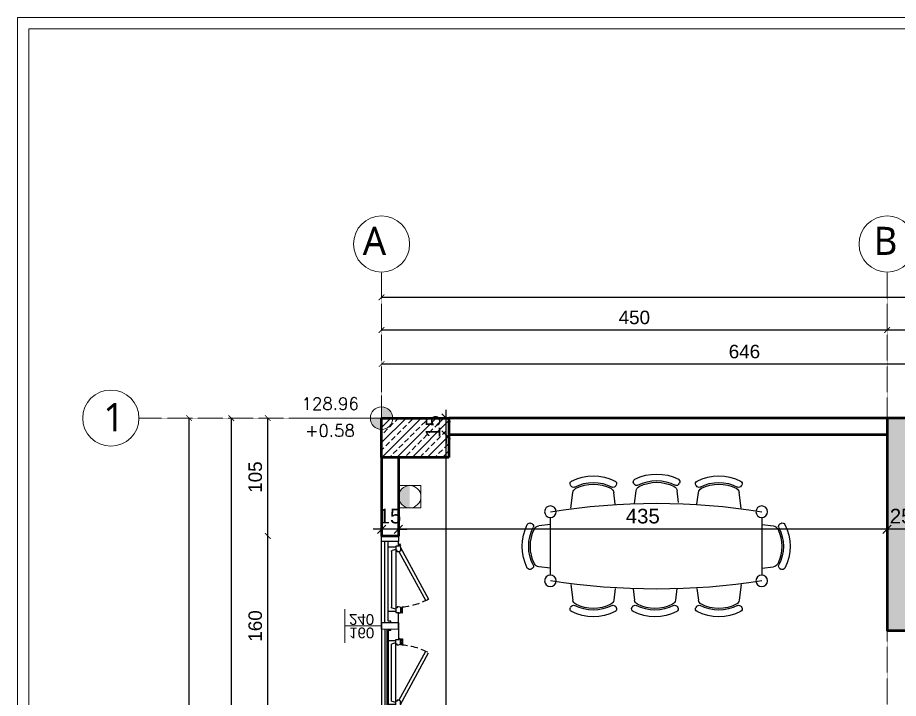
# Model space of a CAD drawing. Header units: millimetres. Extents: x 14753 to 45183, y 5640 to 19518.
# Drawn here: x 19727 to 20511, y 16951 to 17558 of the extents above; entities that cross this region are included whole.
import ezdxf

# ---------------------------------------------------------------- set-up
doc = ezdxf.new("R2010")
doc.units = ezdxf.units.MM
for name, pattern in [('DASHDOT', [25.4, 12.7, -6.35, 0, -6.35]), ('DASHDOT2', [0.5, 0.25, -0.125, 0, -0.125]), ('DASHED2', [0.375, 0.25, -0.125]), ('DOT', [0.25, 0, -0.25])]:
    doc.linetypes.add(name, pattern=pattern)
for name, color, linetype, lineweight in [('CERCEVE', 66, 'Continuous', 0), ('Duvar', 1, 'Continuous', 50), ('k aks', 44, 'DASHDOT', 18), ('k dis olcu', 43, 'Continuous', 18), ('k ic olcu', 254, 'Continuous', 18), ('k kolon', 1, 'Continuous', 53), ('k kot', 31, 'Continuous', 20), ('k tarama', 252, 'Continuous', 9), ('Kolon', 30, 'Continuous', 50)]:
    doc.layers.add(name, color=color, linetype=linetype, lineweight=lineweight)
for name, color, linetype in [('doğrama', 140, 'Continuous'), ('pencere', 2, 'Continuous'), ('salon tefriş', 42, 'Continuous')]:
    doc.layers.add(name, color=color, linetype=linetype)
doc.styles.add('MtXpl_Segoe_UI', font='segoeui.ttf')
doc.styles.add('OLCU', font='romans.shx')
doc.styles.add('ROMANT', font='arial.ttf', dxfattribs={"width": 0.8, "height": 0.125})
doc.styles.get("Standard").update_dxf_attribs({"font": 'arial.ttf'})
doc.dimstyles.new('icolcu', dxfattribs={"dimtxt": 13, "dimasz": 7.5, "dimexe": 5, "dimexo": 5, "dimgap": 5, "dimtad": 1, "dimdec": 0, "dimtxsty": 'Standard', "dimblk": 'OBLIQUE', "dimcen": 2.5, "dimdle": 5, "dimclrd": 256, "dimclre": 256, "dimclrt": 256, "dimadec": 4, "dimazin": 0, "dimtfac": 1, "dimtdec": 0, "dimtix": 1, "dimtmove": 2, "dimatfit": 3, "dimldrblk": 'OBLIQUE', "dimfxl": 1, "dimarcsym": 0})
doc.dimstyles.new('icölcü', dxfattribs={"dimtxt": 12, "dimasz": 5, "dimexe": 1.25, "dimexo": 0.625, "dimgap": 5, "dimtad": 1, "dimdec": 0, "dimtxsty": 'Standard', "dimblk": 'ARCHTICK', "dimcen": -10, "dimse1": 1, "dimse2": 1, "dimadec": 0, "dimazin": 0, "dimtfac": 1, "dimtdec": 0, "dimtix": 1, "dimtmove": 0, "dimatfit": 3, "dimldrblk": 'ARCHTICK', "dimfxl": 1, "dimarcsym": 0})
pattern_1 = [(45, (-7754.55, -1210.899), (-6.73519209, 6.73519209), []), (45, (-7747.815, -1210.899), (-6.73519209, 6.73519209), [4.7625, -2.38125])]

# ---------------------------------------------------------------- blocks, each defined once
blk = doc.blocks.new('yemek masası')
at = {"layer": 'salon tefriş'}
for p, q in [((4882.28, 2186.85), (4881.77, 2187.7)), ((4922.07, 2186.85), (4922.58, 2187.7)), ((4882.65, 2170.62), (4883.95, 2181.02)), ((4921.7, 2170.62), (4920.4, 2181.02)), ((4927.83, 2170.62), (4876.53, 2170.62)), ((4848.49, 2152.32), (4847.64, 2152.83)), ((4868.22, 2152.38), (4854.32, 2150.65)), ((4936.13, 2152.38), (4950.03, 2150.65)), ((4955.86, 2152.32), (4956.71, 2152.83)), ((4848.49, 2112.53), (4847.64, 2112.03)), ((4864.72, 2112.91), (4854.32, 2114.21)), ((4939.63, 2112.91), (4950.03, 2114.21)), ((4955.86, 2112.53), (4956.71, 2112.03)), ((4848.49, 2095.45), (4847.64, 2095.96)), ((4864.72, 2095.08), (4854.32, 2093.78)), ((4941.27, 2096.58), (4951.67, 2095.28)), ((4957.5, 2096.95), (4958.35, 2097.46)), ((4848.49, 2055.67), (4847.64, 2055.16)), ((4864.4, 2056.08), (4854.32, 2057.34)), ((4940.15, 2057.4), (4951.67, 2058.84)), ((4957.5, 2057.17), (4958.35, 2056.66)), ((4848.49, 2040.61), (4847.64, 2041.11)), ((4864.72, 2040.23), (4854.32, 2038.93)), ((4939.63, 2040.23), (4950.03, 2038.93)), ((4955.86, 2040.61), (4956.71, 2041.11)), ((4848.49, 2000.82), (4847.64, 2000.31)), ((4868.22, 2000.75), (4854.32, 2002.49)), ((4936.13, 2000.75), (4950.03, 2002.49)), ((4955.86, 2000.82), (4956.71, 2000.31)), ((4876.53, 1982.52), (4927.83, 1982.52)), ((4882.65, 1982.52), (4883.95, 1972.12)), ((4921.7, 1982.52), (4920.4, 1972.12)), ((4882.28, 1966.29), (4881.77, 1965.44)), ((4922.07, 1966.29), (4922.58, 1965.44))]:
    blk.add_line(p, q, dxfattribs=at)
for centre, major_axis, ratio, start_param, end_param in [((4902.18, 2153.54), (29.94, -29.94), 1, 1.879855, 2.832534), ((4883.89, 2188.97), (1.75, -1.75), 1, 2.832534, 4.465326), ((4902.18, 2153.54), (25.75, -25.75), 1, 1.881432, 2.830957), ((4902.18, 2153.54), (24.7, -24.7), 1, 1.895961, 2.816427), ((4920.46, 2188.97), (-1.75, -1.75), 1, 1.817859, 3.450651), ((4884.4, 2188.12), (-1.75, -1.75), 1, 6.036122, 7.543346), ((4888.86, 2180.41), (3.49, -3.49), 1, 2.816427, 3.802636), ((4915.49, 2180.41), (3.49, -3.49), 1, 0.909753, 1.895961), ((4919.95, 2188.12), (1.75, -1.75), 1, -1.260161, 0.247063), ((4871.4, 2170.62), (-3.63, -3.63), 1, 3.926991, 10.210176), ((4932.96, 2170.62), (-3.63, -3.63), 1, 3.926991, 10.210176), ((5209.98, 2050.92), (45.11, -457.88), 0.749069, 4.374959, 4.788253), ((4594.38, 2050.92), (-46.98, -452.82), 0.757252, 1.498038, 1.91588), ((4881.8, 2132.43), (29.94, -29.94), 1, 3.450651, 4.403331), ((4881.8, 2132.43), (25.75, -25.75), 1, 3.452228, 4.401753), ((4846.37, 2150.71), (-1.75, -1.75), 1, 3.388656, 5.021447), ((4847.22, 2150.2), (-1.75, -1.75), 1, 1.881432, 3.388656), ((4854.93, 2145.75), (3.49, -3.49), 1, 2.480549, 3.466758), ((4949.42, 2145.75), (-3.49, -3.49), 1, 2.816427, 3.802636), ((4957.13, 2150.2), (-1.75, -1.75), 1, 4.465326, 5.972549), ((4922.55, 2132.43), (-25.75, -25.75), 1, 1.881432, 2.830957), ((4957.98, 2150.71), (1.75, -1.75), 1, 1.261738, 2.894529), ((4922.55, 2132.43), (29.94, -29.94), 1, 0.309058, 1.261738), ((4881.8, 2132.43), (24.7, -24.7), 1, 3.466758, 4.387224), ((4922.55, 2132.43), (24.7, -24.7), 1, 0.325165, 1.245631), ((4854.93, 2119.11), (3.49, -3.49), 1, 4.387224, 5.373432), ((4949.42, 2119.11), (3.49, -3.49), 1, -0.661043, 0.325165), ((4846.37, 2114.15), (-1.75, -1.75), 1, 5.974127, 7.606918), ((4847.22, 2114.65), (1.75, -1.75), 1, -0.247063, 1.26016), ((4957.13, 2114.65), (1.75, -1.75), 1, 3.452228, 4.959452), ((4957.98, 2114.15), (-1.75, -1.75), 1, 0.247063, 1.879855), ((4881.8, 2075.56), (29.94, -29.94), 1, 3.450651, 4.403331), ((4846.37, 2093.84), (1.75, -1.75), 1, 1.817859, 3.450651), ((4847.22, 2093.33), (1.75, -1.75), 1, 0.310636, 1.817859), ((4854.93, 2088.88), (3.49, -3.49), 1, 2.480549, 3.466758), ((4951.05, 2090.38), (-3.49, -3.49), 1, 2.816427, 3.802636), ((4958.77, 2094.83), (1.75, -1.75), 1, 2.894529, 4.401753), ((4924.19, 2077.06), (25.75, -25.75), 1, 0.310636, 1.26016), ((4959.62, 2095.34), (1.75, -1.75), 1, 1.261738, 2.894529), ((4924.19, 2077.06), (29.94, -29.94), 1, 0.309058, 1.261738), ((4881.8, 2075.56), (25.75, -25.75), 1, 3.452228, 4.401753), ((4881.8, 2075.56), (24.7, -24.7), 1, 3.466758, 4.387224), ((4924.19, 2077.06), (24.7, -24.7), 1, 0.325165, 1.245631), ((4846.37, 2057.28), (-1.75, -1.75), 1, 5.974127, 7.606918), ((4847.22, 2057.79), (-1.75, -1.75), 1, 1.323733, 2.830957), ((4854.93, 2062.24), (-3.49, -3.49), 1, 5.95802, 6.944228), ((4951.05, 2063.74), (3.49, -3.49), 1, -0.661043, 0.325165), ((4958.77, 2059.29), (1.75, -1.75), 1, 3.452228, 4.959452), ((4959.62, 2058.78), (1.75, -1.75), 1, -1.323733, 0.309058), ((4881.8, 2020.71), (29.94, -29.94), 1, 3.450651, 4.403331), ((4846.37, 2038.99), (1.75, -1.75), 1, 1.817859, 3.450651), ((4847.22, 2038.49), (1.75, -1.75), 1, 0.310636, 1.817859), ((4854.93, 2034.03), (3.49, -3.49), 1, 2.480549, 3.466758), ((4949.42, 2034.03), (-3.49, -3.49), 1, 2.816427, 3.802636), ((4957.13, 2038.49), (1.75, -1.75), 1, 2.894529, 4.401753), ((4957.98, 2038.99), (1.75, -1.75), 1, 1.261738, 2.894529), ((4922.55, 2020.71), (29.94, -29.94), 1, 0.309058, 1.261738), ((4881.8, 2020.71), (25.75, -25.75), 1, 3.452228, 4.401753), ((4881.8, 2020.71), (24.7, -24.7), 1, 3.466758, 4.387224), ((4922.55, 2020.71), (24.7, -24.7), 1, 0.325165, 1.245631), ((4922.55, 2020.71), (25.75, -25.75), 1, 0.310636, 1.26016), ((4846.37, 2002.43), (-1.75, -1.75), 1, 5.974127, 7.606918), ((4847.22, 2002.94), (-1.75, -1.75), 1, 1.323733, 2.830957), ((4854.93, 2007.39), (-3.49, -3.49), 1, 5.95802, 6.944228), ((4949.42, 2007.39), (3.49, -3.49), 1, -0.661043, 0.325165), ((4957.13, 2002.94), (1.75, -1.75), 1, 3.452228, 4.959452), ((4957.98, 2002.43), (1.75, -1.75), 1, -1.323733, 0.309058), ((4871.4, 1982.52), (-3.63, -3.63), 1, 3.926991, 10.210176), ((4932.96, 1982.52), (-3.63, -3.63), 1, 3.926991, 10.210176), ((4888.86, 1972.73), (3.49, -3.49), 1, 4.051346, 5.037554), ((4902.18, 1999.6), (24.7, -24.7), 1, -1.245631, -0.325165), ((4915.49, 1972.73), (-3.49, -3.49), 1, 1.245631, 2.231839), ((4883.89, 1964.17), (-1.75, -1.75), 1, 4.959452, 6.592244), ((4884.4, 1965.02), (-1.75, -1.75), 1, 3.452228, 4.959452), ((4902.18, 1999.6), (-29.94, -29.94), 1, 0.309058, 1.261738), ((4902.18, 1999.6), (25.75, -25.75), 1, -1.260161, -0.310636), ((4919.95, 1965.02), (-1.75, -1.75), 1, 2.894529, 4.401753), ((4920.46, 1964.17), (1.75, -1.75), 1, -0.309058, 1.323733)]:
    blk.add_ellipse(centre, major_axis=major_axis, ratio=ratio, start_param=start_param, end_param=end_param, dxfattribs=at)
blk = doc.blocks.new('160-240 2')
at = {"layer": 'pencere', "lineweight": 25, "ltscale": 25}
for p, q in [((24989.05, 13487.42), (25035.12, 13512.57)), ((24992.74, 13486.02), (25036.56, 13509.94)), ((25125.18, 13486.02), (25081.37, 13509.94)), ((25128.87, 13487.42), (25082.8, 13512.57))]:
    blk.add_line(p, q, dxfattribs=at)
at = {"layer": 'pencere', "lineweight": 25}
for p, q in [((24987.89, 13485.66), (24983.89, 13485.66)), ((24986.39, 13486.42), (24987.89, 13486.42)), ((24987.32, 13487.28), (24986.89, 13486.43)), ((24986.89, 13486.42), (24986.89, 13486.43)), ((24987.89, 13486.42), (24986.89, 13486.42)), ((24988.89, 13487.42), (24987.54, 13487.42)), ((24987.89, 13486.42), (24987.89, 13483.42)), ((24988.89, 13487.42), (24992.19, 13487.42)), ((24992.44, 13487.23), (24992.89, 13485.42)), ((24992.89, 13485.42), (24992.89, 13484.42)), ((25042.35, 13487.23), (25041.9, 13485.42)), ((25041.9, 13485.42), (25041.9, 13484.42)), ((25042.4, 13489.17), (25042.4, 13488.67)), ((25042.59, 13487.42), (25045.9, 13487.42)), ((25047.15, 13489.42), (25042.65, 13489.42)), ((25042.65, 13488.42), (25044.15, 13488.42)), ((25044.4, 13488.17), (25044.4, 13487.42)), ((25045.4, 13487.42), (25045.4, 13488.17)), ((25045.65, 13488.42), (25047.15, 13488.42)), ((25045.9, 13487.42), (25047.24, 13487.42)), ((25046.9, 13483.42), (25046.9, 13486.42)), ((25046.9, 13486.42), (25047.9, 13486.42)), ((25046.9, 13486.42), (25047.9, 13486.42)), ((25062.03, 13485.66), (25046.9, 13485.66)), ((25047.4, 13488.67), (25047.4, 13489.17)), ((25047.47, 13487.28), (25047.9, 13486.43)), ((25047.9, 13486.42), (25047.9, 13486.43)), ((25055.9, 13485.66), (25071.03, 13485.66)), ((25070.46, 13487.28), (25070.03, 13486.43)), ((25070.03, 13486.42), (25070.03, 13486.43)), ((25071.03, 13486.42), (25070.03, 13486.42)), ((25071.03, 13486.42), (25070.03, 13486.42)), ((25070.53, 13488.67), (25070.53, 13489.17)), ((25072.03, 13487.42), (25070.68, 13487.42)), ((25070.78, 13489.42), (25075.28, 13489.42)), ((25072.28, 13488.42), (25070.78, 13488.42)), ((25071.03, 13483.42), (25071.03, 13486.42)), ((25075.33, 13487.42), (25072.03, 13487.42)), ((25072.53, 13487.42), (25072.53, 13488.17)), ((25073.53, 13488.17), (25073.53, 13487.42)), ((25075.28, 13488.42), (25073.78, 13488.42)), ((25075.53, 13489.17), (25075.53, 13488.67)), ((25075.57, 13487.23), (25076.03, 13485.42)), ((25076.03, 13485.42), (25076.03, 13484.42)), ((25125.49, 13487.23), (25125.03, 13485.42)), ((25125.03, 13485.42), (25125.03, 13484.42)), ((25129.03, 13487.42), (25125.73, 13487.42)), ((25129.03, 13487.42), (25130.38, 13487.42)), ((25131.53, 13486.42), (25130.03, 13486.42)), ((25130.03, 13486.42), (25130.03, 13483.42)), ((25130.03, 13486.42), (25131.03, 13486.42)), ((25130.03, 13485.66), (25134.03, 13485.66)), ((25130.6, 13487.28), (25131.03, 13486.43)), ((25131.03, 13486.42), (25131.03, 13486.43)), ((24987.89, 13483.42), (24988.89, 13483.42)), ((24988.89, 13483.42), (25045.9, 13483.42)), ((24988.89, 13483.42), (24988.89, 13476.42)), ((24990.89, 13483.42), (24991.7, 13480.18)), ((24991.89, 13484.42), (24991.89, 13483.42)), ((24992.89, 13484.42), (24991.89, 13484.42)), ((24992.67, 13479.42), (25042.14, 13479.42)), ((25041.9, 13484.42), (25042.9, 13484.42)), ((25042.9, 13484.42), (25042.9, 13483.42)), ((25044.04, 13483.41), (25043.1, 13480.15)), ((25045.9, 13476.42), (25045.9, 13483.42)), ((25045.9, 13483.42), (25046.9, 13483.42)), ((25054.82, 13478.92), (25055.92, 13478.93)), ((25054.82, 13478.92), (25054.82, 13476.42)), ((25055.93, 13480.16), (25055.92, 13480.16)), ((25062.03, 13478.92), (25063.11, 13478.92)), ((25063.11, 13478.92), (25063.11, 13476.42)), ((25072.03, 13483.42), (25071.03, 13483.42)), ((25129.03, 13483.42), (25072.03, 13483.42)), ((25072.03, 13476.42), (25072.03, 13483.42)), ((25073.89, 13483.41), (25074.82, 13480.15)), ((25076.03, 13484.42), (25075.03, 13484.42)), ((25075.03, 13484.42), (25075.03, 13483.42)), ((25125.25, 13479.42), (25075.78, 13479.42)), ((25125.03, 13484.42), (25126.03, 13484.42)), ((25126.03, 13484.42), (25126.03, 13483.42)), ((25127.03, 13483.42), (25126.22, 13480.18)), ((25129.03, 13483.42), (25129.03, 13476.42)), ((25130.03, 13483.42), (25129.03, 13483.42)), ((24988.89, 13476.42), (24983.89, 13476.42)), ((25055.95, 13475.42), (24983.89, 13475.42)), ((25055.94, 13473.42), (24983.89, 13473.42)), ((25061.95, 13470.66), (24983.89, 13470.66)), ((25045.9, 13476.42), (24988.89, 13476.42)), ((25054.82, 13476.42), (25045.9, 13476.42)), ((25055.97, 13470.66), (25134.03, 13470.66)), ((25062.07, 13473.42), (25134.03, 13473.42)), ((25063.11, 13476.42), (25072.03, 13476.42)), ((25072.03, 13476.42), (25129.03, 13476.42)), ((25129.03, 13476.42), (25134.03, 13476.42))]:
    blk.add_line(p, q, dxfattribs=at)
at = {"layer": 'pencere', "linetype": 'DOT', "lineweight": 25}
for p, q in [((24986.89, 13486.92), (24985.89, 13486.92)), ((24986.39, 13487.42), (24986.39, 13486.42)), ((25131.03, 13486.92), (25132.03, 13486.92)), ((25131.53, 13487.42), (25131.53, 13486.42))]:
    blk.add_line(p, q, dxfattribs=at)
at = {"layer": 'pencere', "lineweight": 20}
for p, q in [((25059.03, 13437.89), (25059.03, 13470.66)), ((25044.03, 13437.89), (25074.03, 13437.89))]:
    blk.add_line(p, q, dxfattribs=at)
at = {"layer": 'pencere', "lineweight": 25}
for points in [[(24978.89, 13485.66), (24983.89, 13485.66), (24983.89, 13470.66), (24978.89, 13470.66)], [(25062.03, 13485.66), (25055.9, 13485.66), (25055.97, 13470.66), (25062.1, 13470.66)], [(25139.03, 13485.66), (25134.03, 13485.66), (25134.03, 13470.66), (25139.03, 13470.66)]]:
    blk.add_lwpolyline(points, close=True, dxfattribs=at)
for centre in [(24986.39, 13486.92), (25131.53, 13486.92)]:
    blk.add_circle(centre, 0.5, dxfattribs=at)
at = {"layer": 'pencere', "linetype": 'DASHED2', "lineweight": 25, "ltscale": 25}
for centre, start, end in [((24981.51, 13483.31), 3.86149, 28.62806), ((25136.41, 13483.31), 151.37194, 176.13851)]:
    blk.add_arc(centre, 61.07, start, end, dxfattribs=at)
at = {"layer": 'pencere', "lineweight": 25}
for centre, radius, start, end in [((24987.54, 13487.17), 0.25, 90, 153.20392), ((24992.19, 13487.17), 0.25, 14.03624, 90), ((25042.59, 13487.17), 0.25, 90, 165.96376), ((25042.65, 13489.17), 0.25, 90, 180), ((25042.65, 13488.67), 0.25, 180, 270), ((25044.15, 13488.17), 0.25, 360, 90), ((25045.65, 13488.17), 0.25, 90, 180), ((25047.15, 13489.17), 0.25, 360, 90), ((25047.15, 13488.67), 0.25, 270, 360), ((25047.24, 13487.17), 0.25, 26.79608, 90), ((25070.68, 13487.17), 0.25, 90, 153.20392), ((25070.78, 13489.17), 0.25, 90, 180), ((25070.78, 13488.67), 0.25, 180, 270), ((25072.28, 13488.17), 0.25, 0, 90), ((25073.78, 13488.17), 0.25, 90, 180), ((25075.28, 13489.17), 0.25, 0, 90), ((25075.28, 13488.67), 0.25, 270, 0), ((25075.33, 13487.17), 0.25, 14.03624, 90), ((25125.73, 13487.17), 0.25, 90, 165.96376), ((25130.38, 13487.17), 0.25, 26.79608, 90), ((24992.67, 13480.42), 1, 194.03624, 270), ((25042.14, 13480.42), 1, 270, 344.04695), ((25075.78, 13480.42), 1, 195.95305, 270), ((25125.25, 13480.42), 1, 270, 345.96376)]:
    blk.add_arc(centre, radius, start, end, dxfattribs=at)
at = {"layer": 'pencere', "lineweight": 20, "style": 'ROMANT'}
for s, p in [('160', (25057.57, 13441.78)), ('240', (25069.53, 13441.68))]:
    blk.add_text(s, height=9.6, rotation=90, dxfattribs=at).set_placement(p)
blk = doc.blocks.new('_ArchTick')
at = {"color": 0, "linetype": 'ByBlock', "const_width": 0.15}
blk.add_lwpolyline([(-0.5, -0.5), (0.5, 0.5)], dxfattribs=at)
blk = doc.blocks.new('*D72')
at = {"layer": 'Defpoints', "color": 0, "transparency": 16777216}
for p in [(20051.39, 17308.54), (20051.39, 17308.54), (21127.39, 17308.54)]:
    blk.add_point(p, dxfattribs=at)
at = {"layer": 'k dis olcu', "color": 0, "lineweight": -2, "transparency": 16777216}
blk.add_line((21127.39, 17308.54), (20051.39, 17308.54), dxfattribs=at)
at = {"layer": 'k dis olcu', "color": 0, "lineweight": -2, "transparency": 16777216, "xscale": 5, "yscale": 5, "zscale": 5, "rotation": 180}
blk.add_blockref('_ArchTick', (20051.39, 17308.54), dxfattribs=at)
at = {"layer": 'k dis olcu', "color": 0, "lineweight": -2, "transparency": 16777216, "xscale": 5, "yscale": 5, "zscale": 5}
blk.add_blockref('_ArchTick', (21127.39, 17308.54), dxfattribs=at)
at = {"layer": 'k dis olcu', "color": 0, "transparency": 16777216, "insert": (20589.39, 17319.67), "char_height": 12, "attachment_point": 5}
blk.add_mtext('1076', dxfattribs=at)
blk = doc.blocks.new('*D74')
at = {"layer": 'Defpoints', "color": 0, "transparency": 16777216}
for p in [(20501.39, 17279.46), (20501.39, 17279.46), (20953.39, 17279.46)]:
    blk.add_point(p, dxfattribs=at)
at = {"layer": 'k dis olcu', "color": 0, "lineweight": -2, "transparency": 16777216}
blk.add_line((20953.39, 17279.46), (20501.39, 17279.46), dxfattribs=at)
at = {"layer": 'k dis olcu', "color": 0, "lineweight": -2, "transparency": 16777216, "xscale": 5, "yscale": 5, "zscale": 5, "rotation": 180}
blk.add_blockref('_ArchTick', (20501.39, 17279.46), dxfattribs=at)
at = {"layer": 'k dis olcu', "color": 0, "lineweight": -2, "transparency": 16777216, "xscale": 5, "yscale": 5, "zscale": 5}
blk.add_blockref('_ArchTick', (20953.39, 17279.46), dxfattribs=at)
at = {"layer": 'k dis olcu', "color": 0, "transparency": 16777216, "insert": (20727.39, 17290.59), "char_height": 12, "attachment_point": 5}
blk.add_mtext('452', dxfattribs=at)
blk = doc.blocks.new('*D75')
at = {"layer": 'Defpoints', "color": 0, "transparency": 16777216}
for p in [(20051.39, 17279.46), (20051.39, 17279.46), (20501.39, 17279.46)]:
    blk.add_point(p, dxfattribs=at)
at = {"layer": 'k dis olcu', "color": 0, "lineweight": -2, "transparency": 16777216}
blk.add_line((20501.39, 17279.46), (20051.39, 17279.46), dxfattribs=at)
at = {"layer": 'k dis olcu', "color": 0, "lineweight": -2, "transparency": 16777216, "xscale": 5, "yscale": 5, "zscale": 5, "rotation": 180}
blk.add_blockref('_ArchTick', (20051.39, 17279.46), dxfattribs=at)
at = {"layer": 'k dis olcu', "color": 0, "lineweight": -2, "transparency": 16777216, "xscale": 5, "yscale": 5, "zscale": 5}
blk.add_blockref('_ArchTick', (20501.39, 17279.46), dxfattribs=at)
at = {"layer": 'k dis olcu', "color": 0, "transparency": 16777216, "insert": (20276.39, 17290.59), "char_height": 12, "attachment_point": 5}
blk.add_mtext('450', dxfattribs=at)
blk = doc.blocks.new('*D205')
at = {"layer": 'Defpoints', "color": 0, "transparency": 16777216}
for p in [(20051.39, 17249.09), (20051.39, 17201.01), (20697.39, 17201.01)]:
    blk.add_point(p, dxfattribs=at)
at = {"layer": 'k dis olcu', "color": 0, "lineweight": -2, "transparency": 16777216}
blk.add_line((20697.39, 17249.09), (20051.39, 17249.09), dxfattribs=at)
at = {"layer": 'k dis olcu', "color": 0, "lineweight": -2, "transparency": 16777216, "xscale": 5, "yscale": 5, "zscale": 5, "rotation": 180}
blk.add_blockref('_ArchTick', (20051.39, 17249.09), dxfattribs=at)
at = {"layer": 'k dis olcu', "color": 0, "lineweight": -2, "transparency": 16777216, "xscale": 5, "yscale": 5, "zscale": 5}
blk.add_blockref('_ArchTick', (20697.39, 17249.09), dxfattribs=at)
at = {"layer": 'k dis olcu', "color": 0, "transparency": 16777216, "insert": (20374.39, 17260.21), "char_height": 12, "attachment_point": 5}
blk.add_mtext('646', dxfattribs=at)
blk = doc.blocks.new('*D84')
at = {"layer": 'Defpoints', "color": 0, "transparency": 16777216}
for p in [(19880.09, 17201.01), (19880.09, 17201.01), (19880.09, 16347.01)]:
    blk.add_point(p, dxfattribs=at)
at = {"layer": 'k dis olcu', "color": 0, "lineweight": -2, "transparency": 16777216}
blk.add_line((19880.09, 16347.01), (19880.09, 17201.01), dxfattribs=at)
at = {"layer": 'k dis olcu', "color": 0, "lineweight": -2, "transparency": 16777216, "xscale": 5, "yscale": 5, "zscale": 5}
for p, rotation in [((19880.09, 17201.01), 90), ((19880.09, 16347.01), 270)]:
    blk.add_blockref('_ArchTick', p, dxfattribs=dict(at, rotation=rotation))
at = {"layer": 'k dis olcu', "color": 0, "transparency": 16777216, "insert": (19868.97, 16774.01), "char_height": 12, "attachment_point": 5, "rotation": 90}
blk.add_mtext('854', dxfattribs=at)
blk = doc.blocks.new('*D85')
at = {"layer": 'Defpoints', "color": 0, "transparency": 16777216}
for p in [(19917.64, 17201.01), (19917.64, 16547.01), (19917.64, 16547.01)]:
    blk.add_point(p, dxfattribs=at)
at = {"layer": 'k dis olcu', "color": 0, "lineweight": -2, "transparency": 16777216}
blk.add_line((19917.64, 17201.01), (19917.64, 16547.01), dxfattribs=at)
at = {"layer": 'k dis olcu', "color": 0, "lineweight": -2, "transparency": 16777216, "xscale": 5, "yscale": 5, "zscale": 5}
for p, rotation in [((19917.64, 17201.01), 90), ((19917.64, 16547.01), 270)]:
    blk.add_blockref('_ArchTick', p, dxfattribs=dict(at, rotation=rotation))
at = {"layer": 'k dis olcu', "color": 0, "transparency": 16777216, "insert": (19906.52, 16874.01), "char_height": 12, "attachment_point": 5, "rotation": 90}
blk.add_mtext('654', dxfattribs=at)
blk = doc.blocks.new('*D221')
at = {"layer": 'Defpoints', "color": 0, "transparency": 16777216}
for p in [(19950.12, 17096.01), (20051.39, 17096.01), (20051.39, 16935.87)]:
    blk.add_point(p, dxfattribs=at)
at = {"layer": 'k dis olcu', "color": 0, "lineweight": -2, "transparency": 16777216}
blk.add_line((19950.12, 16935.87), (19950.12, 17096.01), dxfattribs=at)
at = {"layer": 'k dis olcu', "color": 0, "lineweight": -2, "transparency": 16777216, "xscale": 5, "yscale": 5, "zscale": 5}
for p, rotation in [((19950.12, 17096.01), 90), ((19950.12, 16935.87), 270)]:
    blk.add_blockref('_ArchTick', p, dxfattribs=dict(at, rotation=rotation))
at = {"layer": 'k dis olcu', "color": 0, "transparency": 16777216, "insert": (19938.99, 17015.94), "char_height": 12, "attachment_point": 5, "rotation": 90}
blk.add_mtext('160', dxfattribs=at)
blk = doc.blocks.new('*D222')
at = {"layer": 'Defpoints', "color": 0, "transparency": 16777216}
for p in [(19950.12, 17201.01), (20051.39, 17201.01), (20051.39, 17096.01)]:
    blk.add_point(p, dxfattribs=at)
at = {"layer": 'k dis olcu', "color": 0, "lineweight": -2, "transparency": 16777216}
blk.add_line((19950.12, 17096.01), (19950.12, 17201.01), dxfattribs=at)
at = {"layer": 'k dis olcu', "color": 0, "lineweight": -2, "transparency": 16777216, "xscale": 5, "yscale": 5, "zscale": 5}
for p, rotation in [((19950.12, 17201.01), 90), ((19950.12, 17096.01), 270)]:
    blk.add_blockref('_ArchTick', p, dxfattribs=dict(at, rotation=rotation))
at = {"layer": 'k dis olcu', "color": 0, "transparency": 16777216, "insert": (19938.99, 17148.51), "char_height": 12, "attachment_point": 5, "rotation": 90}
blk.add_mtext('105', dxfattribs=at)
blk = doc.blocks.new('_Oblique')
at = {"color": 0, "linetype": 'ByBlock', "lineweight": -2}
blk.add_line((-0.5, -0.5), (0.5, 0.5), dxfattribs=at)
blk = doc.blocks.new('*D128')
at = {"layer": 'Defpoints', "color": 0, "transparency": 16777216}
for p in [(20501.39, 17102.01), (20501.39, 17102.01), (20526.39, 17102.01)]:
    blk.add_point(p, dxfattribs=at)
at = {"layer": 'k ic olcu', "lineweight": -2, "transparency": 16777216}
for p, q in [((20501.39, 17102.01), (20493.89, 17102.01)), ((20526.39, 17102.01), (20501.39, 17102.01)), ((20526.39, 17102.01), (20533.89, 17102.01))]:
    blk.add_line(p, q, dxfattribs=at)
at = {"layer": 'k ic olcu', "lineweight": -2, "transparency": 16777216, "xscale": 7.5, "yscale": 7.5, "zscale": 7.5}
blk.add_blockref('_Oblique', (20501.39, 17102.01), dxfattribs=at)
at = {"layer": 'k ic olcu', "lineweight": -2, "transparency": 16777216, "xscale": 7.5, "yscale": 7.5, "zscale": 7.5, "rotation": 180}
blk.add_blockref('_Oblique', (20526.39, 17102.01), dxfattribs=at)
at = {"layer": 'k ic olcu', "transparency": 16777216, "insert": (20513.89, 17113.65), "char_height": 13, "attachment_point": 5}
blk.add_mtext('25', dxfattribs=at)
blk = doc.blocks.new('*D264')
at = {"layer": 'Defpoints', "color": 0, "transparency": 16777216}
for p in [(20066.39, 17102.01), (20066.39, 17102.01), (20501.39, 17102.01)]:
    blk.add_point(p, dxfattribs=at)
at = {"layer": 'k ic olcu', "lineweight": -2, "transparency": 16777216}
blk.add_line((20506.39, 17102.01), (20061.39, 17102.01), dxfattribs=at)
at = {"layer": 'k ic olcu', "lineweight": -2, "transparency": 16777216, "xscale": 7.5, "yscale": 7.5, "zscale": 7.5, "rotation": 180}
blk.add_blockref('_Oblique', (20066.39, 17102.01), dxfattribs=at)
at = {"layer": 'k ic olcu', "lineweight": -2, "transparency": 16777216, "xscale": 7.5, "yscale": 7.5, "zscale": 7.5}
blk.add_blockref('_Oblique', (20501.39, 17102.01), dxfattribs=at)
at = {"layer": 'k ic olcu', "transparency": 16777216, "insert": (20283.89, 17113.65), "char_height": 13, "attachment_point": 5}
blk.add_mtext('435', dxfattribs=at)
blk = doc.blocks.new('*D265')
at = {"layer": 'Defpoints', "color": 0, "transparency": 16777216}
for p in [(20051.39, 17102.01), (20051.39, 17102.01), (20066.39, 17102.01)]:
    blk.add_point(p, dxfattribs=at)
at = {"layer": 'k ic olcu', "lineweight": -2, "transparency": 16777216}
for p, q in [((20051.39, 17102.01), (20043.89, 17102.01)), ((20066.39, 17102.01), (20051.39, 17102.01)), ((20066.39, 17102.01), (20073.89, 17102.01))]:
    blk.add_line(p, q, dxfattribs=at)
at = {"layer": 'k ic olcu', "lineweight": -2, "transparency": 16777216, "xscale": 7.5, "yscale": 7.5, "zscale": 7.5}
blk.add_blockref('_Oblique', (20051.39, 17102.01), dxfattribs=at)
at = {"layer": 'k ic olcu', "lineweight": -2, "transparency": 16777216, "xscale": 7.5, "yscale": 7.5, "zscale": 7.5, "rotation": 180}
blk.add_blockref('_Oblique', (20066.39, 17102.01), dxfattribs=at)
at = {"layer": 'k ic olcu', "transparency": 16777216, "insert": (20058.89, 17113.65), "char_height": 13, "attachment_point": 5}
blk.add_mtext('15', dxfattribs=at)
blk = doc.blocks.new('*D171')
at = {"layer": 'Defpoints', "color": 0, "transparency": 16777216}
for p in [(20108.89, 17186.01), (20108.89, 17186.01), (20108.89, 16362.01)]:
    blk.add_point(p, dxfattribs=at)
at = {"layer": 'k ic olcu', "lineweight": -2, "transparency": 16777216}
for p, q in [((20103.89, 17186.01), (20103.89, 17186.01)), ((20108.89, 16357.01), (20108.89, 17191.01)), ((20103.89, 16362.01), (20103.89, 16362.01))]:
    blk.add_line(p, q, dxfattribs=at)
at = {"layer": 'k ic olcu', "lineweight": -2, "transparency": 16777216, "xscale": 7.5, "yscale": 7.5, "zscale": 7.5}
for p, rotation in [((20108.89, 17186.01), 90), ((20108.89, 16362.01), 270)]:
    blk.add_blockref('_Oblique', p, dxfattribs=dict(at, rotation=rotation))
at = {"layer": 'k ic olcu', "transparency": 16777216, "insert": (20097.25, 16774.01), "char_height": 13, "attachment_point": 5, "rotation": 90}
blk.add_mtext('824', dxfattribs=at)
blk = doc.blocks.new('*D172')
at = {"layer": 'Defpoints', "color": 0, "transparency": 16777216}
for p in [(20108.89, 17201.01), (20109.19, 17201.01), (20108.89, 17186.01)]:
    blk.add_point(p, dxfattribs=at)
at = {"layer": 'k ic olcu', "lineweight": -2, "transparency": 16777216}
for p, q in [((20108.89, 17201.01), (20108.89, 17208.51)), ((20104.19, 17201.01), (20103.89, 17201.01)), ((20108.89, 17186.01), (20108.89, 17201.01)), ((20103.89, 17186.01), (20103.89, 17186.01)), ((20108.89, 17186.01), (20108.89, 17178.51))]:
    blk.add_line(p, q, dxfattribs=at)
at = {"layer": 'k ic olcu', "lineweight": -2, "transparency": 16777216, "xscale": 7.5, "yscale": 7.5, "zscale": 7.5}
for p, rotation in [((20108.89, 17201.01), 270), ((20108.89, 17186.01), 90)]:
    blk.add_blockref('_Oblique', p, dxfattribs=dict(at, rotation=rotation))
at = {"layer": 'k ic olcu', "transparency": 16777216, "insert": (20097.25, 17193.51), "char_height": 13, "attachment_point": 5, "rotation": 90}
blk.add_mtext('15', dxfattribs=at)
blk = doc.blocks.new('KT')
at = {"layer": 'k tarama'}
h = blk.add_hatch(dxfattribs=at)
h.set_pattern_fill('ANSI33', color=256, scale=1.5)
h.set_pattern_definition(pattern_1)
h.paths.add_polyline_path([(381102.61, 4550660.52), (381127.61, 4550660.52), (381127.61, 4550471.52), (381102.61, 4550471.52)])
h.paths.add_polyline_path([(381529.61, 4550660.52), (381554.61, 4550660.52), (381554.61, 4550471.52), (381529.61, 4550471.52)])
h.paths.add_polyline_path([(381693.61, 4550660.52), (381728.61, 4550660.52), (381728.61, 4550600.52), (381693.61, 4550600.52)])
h.paths.add_polyline_path([(381668.61, 4550041.52), (381728.61, 4550041.52), (381728.61, 4550006.52), (381668.61, 4550006.52)])
h.paths.add_polyline_path([(381102.61, 4550066.52), (381137.61, 4550066.52), (381137.61, 4550006.52), (381102.61, 4550006.52)])
h.paths.add_polyline_path([(380652.61, 4550066.52), (380687.61, 4550066.52), (380687.61, 4550006.52), (380652.61, 4550006.52)])
h = blk.add_hatch(dxfattribs=at)
h.set_pattern_fill('ANSI33', color=256, scale=1.5)
h.set_pattern_definition(pattern_1)
h.paths.add_polyline_path([(380652.61, 4550660.52), (380712.61, 4550660.52), (380712.61, 4550625.52), (380652.61, 4550625.52)])
at = {"layer": 'k aks', "linetype": 'DASHDOT2'}
for p, q in [((380652.61, 4549658.12), (380652.61, 4550790.52)), ((381102.61, 4549658.12), (381102.61, 4550790.52)), ((381898.61, 4550660.52), (380436.61, 4550660.52))]:
    blk.add_line(p, q, dxfattribs=at)
at = {"layer": 'k aks', "linetype": 'Continuous'}
for centre in [(380652.61, 4550815.52), (381102.61, 4550815.52), (380411.61, 4550660.52)]:
    blk.add_circle(centre, 25, dxfattribs=at)
at = {"layer": 'Kolon'}
for points in [[(380712.61, 4550625.52), (380652.61, 4550625.52), (380652.61, 4550660.52), (380712.61, 4550660.52)], [(381127.61, 4550660.52), (381102.61, 4550660.52), (381102.61, 4550471.52), (381127.61, 4550471.52)]]:
    blk.add_lwpolyline(points, close=True, dxfattribs=at)
at = {"layer": 'k aks', "style": 'MtXpl_Segoe_UI'}
for s, p in [('A', (380635.86, 4550805.86)), ('B', (381090.61, 4550805.86)), ('1', (380404.94, 4550648.83))]:
    blk.add_text(s, height=25, dxfattribs=at).set_placement(p)
blk = doc.blocks.new('dfssdfaswerfawef')
at = {"layer": 'k kot'}
h = blk.add_hatch(color=256, dxfattribs=at)
h.dxf.hatch_style = 1
h.paths.add_polyline_path([(9693.94, 3364.49, 0.414214), (9683.94, 3354.49), (9693.94, 3354.49)])
h.paths.add_polyline_path([(9693.94, 3354.49), (9693.94, 3344.49, 0.414214), (9703.94, 3354.49)])
for p, q in [((9693.94, 3374.49), (9693.94, 3334.49)), ((9673.94, 3354.49), (9763.94, 3354.49))]:
    blk.add_line(p, q, dxfattribs=at)
blk.add_circle((9693.94, 3354.49), 10, dxfattribs=at)

msp = doc.modelspace()

# ---------------------------------------------------------------- hatches: boundary and pattern name
at = {"layer": 'k tarama'}
h = msp.add_hatch(color=256, dxfattribs=at)
h.dxf.hatch_style = 1
h.paths.add_polyline_path([(20076.39, 17121.05, -0.412763), (20066.44, 17131.05, -0.389003), (20075.57, 17141.01), (20076.39, 17141.01)])

# ---------------------------------------------------------------- linework, layer by layer
at = {"layer": 'CERCEVE'}
for points in [[(19727.42, 15632.61), (21447.89, 15632.61), (21447.89, 17557.61), (19727.42, 17557.61)], [(19737.42, 15642.61), (21437.89, 15642.61), (21437.89, 17547.61), (19737.42, 17547.61)]]:
    msp.add_lwpolyline(points, close=True, dxfattribs=at)
at = {"layer": 'Duvar'}
msp.add_line((20066.39, 17096.01), (20051.39, 17096.01), dxfattribs=at)
for points in [[(20501.39, 17201.01), (20111.39, 17201.01)], [(20501.39, 17186.01), (20111.39, 17186.01)], [(20051.39, 17166.01), (20051.39, 17096.01)], [(20066.39, 17166.01), (20066.39, 17096.01)]]:
    msp.add_lwpolyline(points, dxfattribs=at)
at = {"layer": 'k tarama'}
msp.add_lwpolyline([(20086.39, 17121.01), (20066.39, 17121.01), (20066.39, 17141.01), (20086.39, 17141.01)], close=True, dxfattribs=at)
msp.add_circle((20076.44, 17131.05), 10, dxfattribs=at)

# ---------------------------------------------------------------- block references
at = {"layer": 'doğrama', "xscale": -1, "rotation": 270}
for name, p in [('yemek masası', (18219.16, 12184.71)), ('160-240 2', (6580.73, -8043.02))]:
    msp.add_blockref(name, p, dxfattribs=at)
at = {"layer": 'k aks'}
msp.add_blockref('KT', (-360601.22, -4533459.51), dxfattribs=at)
at = {"layer": 'k kolon', "xscale": -1, "rotation": 359.9996421312763}
msp.add_blockref('dfssdfaswerfawef', (29745.31, 13846.46), dxfattribs=at)

# ---------------------------------------------------------------- texts
at = {"layer": 'k kot', "style": 'OLCU'}
for s, p in [('128.96', (19980.21, 17208.44, 12933.2)), ('+0.58', (19983.19, 17184.5, 12933.2))]:
    msp.add_text(s, height=10.8, rotation=359.99964, dxfattribs=at).set_placement(p)

# ---------------------------------------------------------------- dimensions: what is measured, and where the dimension line sits
at = {"layer": 'k dis olcu'}
for base, p1, p2, angle, picture, middle in [((20051.39, 17308.54), (21127.39, 17308.54), (20051.39, 17308.54), 180, '*D72', (20589.39, 17319.67)), ((20051.39, 17279.46), (20501.39, 17279.46), (20051.39, 17279.46), 180, '*D75', (20276.39, 17290.59)), ((20501.39, 17279.46), (20953.39, 17279.46), (20501.39, 17279.46), 180, '*D74', (20727.39, 17290.59)), ((20051.39, 17249.09), (20697.39, 17201.01), (20051.39, 17201.01), 180, '*D205', (20374.39, 17260.21)), ((19880.09, 17201.01), (19880.09, 16347.01), (19880.09, 17201.01), 90, '*D84', (19868.97, 16774.01)), ((19917.64, 16547.01), (19917.64, 17201.01), (19917.64, 16547.01), 90, '*D85', (19906.52, 16874.01)), ((19950.12, 17201.01), (20051.39, 17096.01), (20051.39, 17201.01), 90, '*D222', (19938.99, 17148.51)), ((19950.12, 17096.01), (20051.39, 16935.87), (20051.39, 17096.01), 90, '*D221', (19938.99, 17015.94))]:
    dim = msp.add_linear_dim(base=base, p1=p1, p2=p2, angle=angle, dimstyle='icölcü', dxfattribs=at)
    dim.commit()
    dim.dimension.update_dxf_attribs({"geometry": picture, "text_midpoint": middle})
at = {"layer": 'k ic olcu'}
for base, p1, p2, angle, picture, middle in [((20108.89, 17201.01), (20108.89, 17186.01), (20109.19, 17201.01), 90, '*D172', (20097.25, 17193.51)), ((20108.89, 17186.01), (20108.89, 16362.01), (20108.89, 17186.01), 90, '*D171', (20097.25, 16774.01)), ((20051.39, 17102.01), (20066.39, 17102.01), (20051.39, 17102.01), 180, '*D265', (20058.89, 17113.65)), ((20066.39, 17102.01), (20501.39, 17102.01), (20066.39, 17102.01), 180, '*D264', (20283.89, 17113.65)), ((20501.39, 17102.01), (20526.39, 17102.01), (20501.39, 17102.01), 180, '*D128', (20513.89, 17113.65))]:
    dim = msp.add_linear_dim(base=base, p1=p1, p2=p2, angle=angle, dimstyle='icolcu', dxfattribs=at)
    dim.commit()
    dim.dimension.update_dxf_attribs({"geometry": picture, "text_midpoint": middle})

doc.saveas('drawing.dxf')
